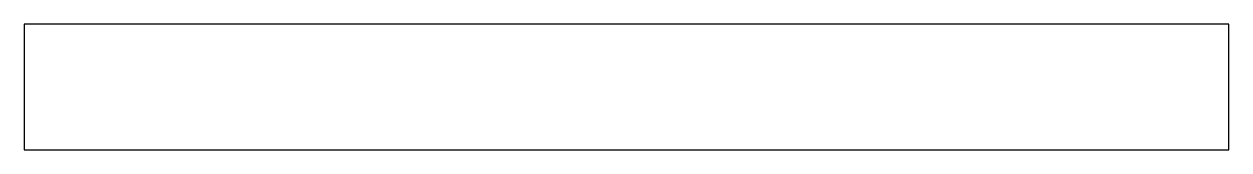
# Model space of a CAD drawing. Extents: x -10053 to -9194, y 11157 to 11247.
import ezdxf

# ---------------------------------------------------------------- set-up
doc = ezdxf.new("R2010")
doc.units = 0
doc.layers.get('0').update_dxf_attribs({"linetype": 'CONTINUOUS'})

msp = doc.modelspace()

# ---------------------------------------------------------------- linework, layer by layer
at = {"linetype": 'CONTINUOUS'}
for p, q in [((-10053.15, 11246.74), (-10053.15, 11156.74)), ((-9193.73, 11246.74), (-10053.15, 11246.74)), ((-9193.73, 11156.74), (-9193.73, 11246.74)), ((-10053.15, 11156.74), (-9193.73, 11156.74))]:
    msp.add_line(p, q, dxfattribs=at)

doc.saveas('drawing.dxf')
